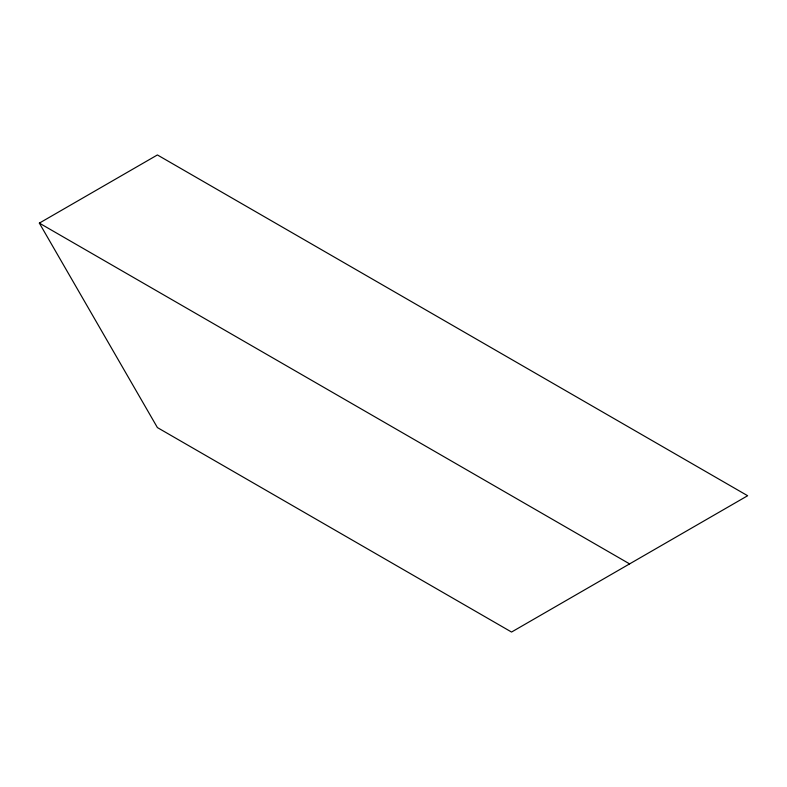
<?xml version="1.0" encoding="UTF-8"?>
<svg xmlns="http://www.w3.org/2000/svg" width="787" height="787" viewBox="0 0 787 787"><rect width="100%" height="100%" fill="white"/><g stroke="black" fill="none" stroke-linecap="round" stroke-linejoin="round"><path stroke-width="1.18" d="M39.35 223.115L157.4 154.95L747.65 495.731L511.55 632.05L157.4 427.577L39.35 223.115L629.6 563.886"/></g></svg>
